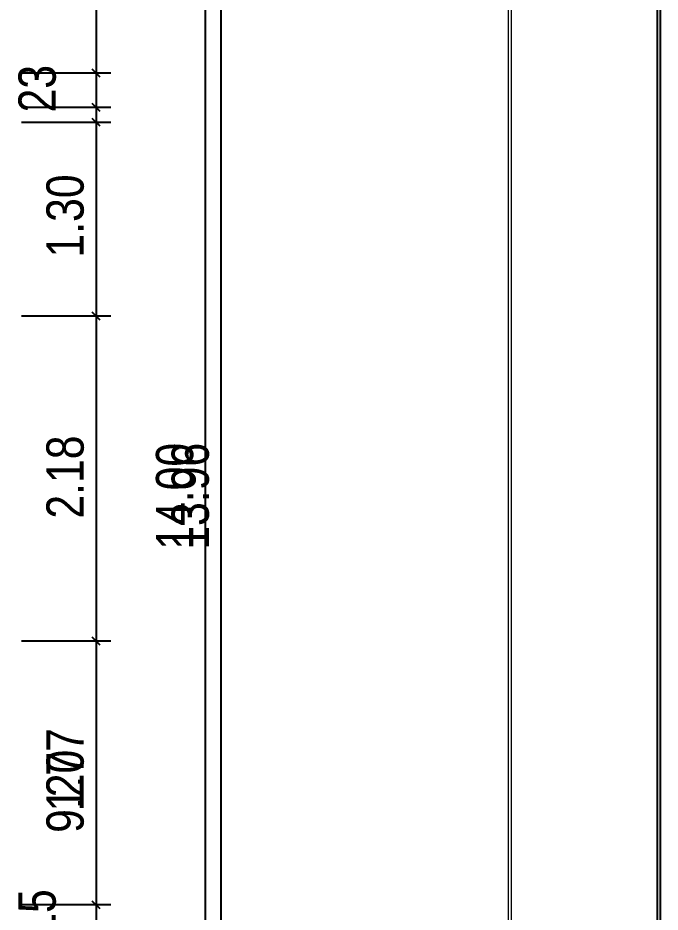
# Model space of a CAD drawing. Extents: x -996 to 41024, y -11542 to 18178.
# Drawn here: x 36715 to 41024, y 1332 to 7331 of the extents above; entities that cross this region are included whole.
import ezdxf

# ---------------------------------------------------------------- set-up
doc = ezdxf.new("R2010")
doc.units = 0
doc.header["$LTSCALE"] = 50
doc.layers.get('0').update_dxf_attribs({"lineweight": 25})
for name, color, linetype, lineweight in [('2D-NovaObj-X_Planrahmen', 7, 'Continuous', 25), ('2D-NovaObj-X_Plk Linien', 7, 'Continuous', 13), ('3D-NovaObj-X_Planrahmen', 7, 'Continuous', 25), ('3D-NovaObj-X_Plk Linien', 7, 'Continuous', 13), ('X_Planrahmen', 7, 'Continuous', 25), ('X_Plk Linien', 7, 'Continuous', 13), ('XREF-41001-A-G-EG$0$2D-NovaObj-X_Planrahmen', 7, 'Continuous', 25), ('XREF-41001-A-G-EG$0$2D-NovaObj-X_Plk Linien', 7, 'Continuous', 13), ('XREF-41001-A-G-EG$0$3D-NovaObj-X_Planrahmen', 7, 'Continuous', 25), ('XREF-41001-A-G-EG$0$3D-NovaObj-X_Plk Linien', 7, 'Continuous', 13), ('XREF-41001-A-G-EG$0$X_Planrahmen', 7, 'Continuous', 25), ('XREF-41001-A-G-EG$0$X_Plk Linien', 7, 'Continuous', 13)]:
    doc.layers.add(name, color=color, linetype=linetype, lineweight=lineweight)
doc.layers.add('X_Mass', color=7, linetype='Continuous', lineweight=25, true_color=0x0080ff)
doc.layers.add('XREF-41001-A-G-EG$0$X_Mass', color=7, linetype='Continuous', lineweight=25, true_color=0x0080ff)
doc.styles.get("Standard").update_dxf_attribs({"font": 'ARIALN.TTF'})
doc.styles.add('XREF-41001-A-G-EG$0$Standard', font='ARIALN.TTF')

# ---------------------------------------------------------------- blocks, each defined once
blk = doc.blocks.new('XREF-41001-A-G-EG$0$Polygon_A0AA6KVVLL', base_point=(-995.7, -11542.4))
at = {"layer": 'XREF-41001-A-G-EG$0$2D-NovaObj-X_Planrahmen', "color": 6, "ltscale": 0.25, "true_color": 0xff00ff}
blk.add_line((41004.3, 18157.6), (41004.3, -11542.4), dxfattribs=at)
at = {"layer": 'XREF-41001-A-G-EG$0$3D-NovaObj-X_Planrahmen', "color": 6, "ltscale": 0.25, "true_color": 0xff00ff}
blk.add_line((41004.3, 18157.6), (41004.3, -11542.4), dxfattribs=at)
blk = doc.blocks.new('XREF-41001-A-G-EG$0$Polygon_A0AA6KVWLL', base_point=(4.3, -8342.4))
at = {"layer": 'XREF-41001-A-G-EG$0$2D-NovaObj-X_Plk Linien', "color": 6, "ltscale": 0.13, "true_color": 0xff00ff}
blk.add_line((40004.3, 17157.6), (40004.3, -8342.4), dxfattribs=at)
at = {"layer": 'XREF-41001-A-G-EG$0$3D-NovaObj-X_Plk Linien', "color": 6, "ltscale": 0.13, "true_color": 0xff00ff}
blk.add_line((40004.3, 17157.6), (40004.3, -8342.4), dxfattribs=at)
blk = doc.blocks.new('XREF-41001-A-G-EG$0$Maß_A0AA6KW0LL', base_point=(36719.2, -2926.6))
at = {"color": 6, "ltscale": 0.25, "true_color": 0xff00ff}
for p, q in [((37240, 11099.9), (37240, -2900.1)), ((37340, 6629.9), (36740, 6629.9)), ((37266.5, 6603.4), (37213.5, 6656.4)), ((37266.5, 5303.4), (37213.5, 5356.4)), ((37340, 5329.9), (36740, 5329.9)), ((37340, 3149.9), (36740, 3149.9)), ((37266.5, 3123.4), (37213.5, 3176.4)), ((37340, 1379.9), (36740, 1379.9)), ((37266.5, 1353.4), (37213.5, 1406.4))]:
    blk.add_line(p, q, dxfattribs=at)
at = {"color": 6, "ltscale": 0.25, "true_color": 0xff00ff, "char_height": 250, "attachment_point": 1, "rotation": 90, "style": 'XREF-41001-A-G-EG$0$Standard'}
for s, insert in [('{\\fArial Narrow;1.30}', (36906.7, 5723.2)), ('{\\fArial Narrow;2.18}', (36906.7, 3971.7)), ('{\\fArial Narrow;1.77}', (36906.7, 2008.2)), ('{\\fArial Narrow;15}', (36719.2, 1166.9))]:
    blk.add_mtext(s, dxfattribs=dict(at, insert=insert))
blk = doc.blocks.new('XREF-41001-A-G-EG$0$Maß_A0AA6KW1LL', base_point=(37475, -2926.6))
at = {"color": 6, "ltscale": 0.25, "true_color": 0xff00ff}
blk.add_line((37975, -2900.1), (37975, 11099.9), dxfattribs=at)
at = {"color": 6, "ltscale": 0.25, "true_color": 0xff00ff, "insert": (37641.7, 3763.5), "char_height": 250, "attachment_point": 1, "rotation": 90, "style": 'XREF-41001-A-G-EG$0$Standard'}
blk.add_mtext('{\\fArial Narrow;14.00}', dxfattribs=at)
blk = doc.blocks.new('XREF-41001-A-G-EG')
at = {"layer": 'XREF-41001-A-G-EG$0$X_Mass', "color": 6, "ltscale": 0.25, "true_color": 0xff00ff}
for name, p in [('XREF-41001-A-G-EG$0$Maß_A0AA6KW0LL', (36719.2, -2926.6)), ('XREF-41001-A-G-EG$0$Maß_A0AA6KW1LL', (37475, -2926.6))]:
    blk.add_blockref(name, p, dxfattribs=at)
at = {"layer": 'XREF-41001-A-G-EG$0$X_Planrahmen', "color": 6, "ltscale": 0.25, "true_color": 0xff00ff}
blk.add_blockref('XREF-41001-A-G-EG$0$Polygon_A0AA6KVVLL', (-995.7, -11542.4), dxfattribs=at)
at = {"layer": 'XREF-41001-A-G-EG$0$X_Plk Linien', "color": 6, "ltscale": 0.13, "true_color": 0xff00ff}
blk.add_blockref('XREF-41001-A-G-EG$0$Polygon_A0AA6KVWLL', (4.3, -8342.4), dxfattribs=at)
blk = doc.blocks.new('Polygon_A0AA6KWSLL', base_point=(-975.7, -11522.4))
at = {"layer": '2D-NovaObj-X_Planrahmen', "ltscale": 0.25}
blk.add_line((41024.3, 18177.6), (41024.3, -11522.4), dxfattribs=at)
at = {"layer": '3D-NovaObj-X_Planrahmen', "ltscale": 0.25}
blk.add_line((41024.3, 18177.6), (41024.3, -11522.4), dxfattribs=at)
blk = doc.blocks.new('Polygon_A0AA6KWTLL', base_point=(24.3, -8322.4))
at = {"layer": '2D-NovaObj-X_Plk Linien', "ltscale": 0.13}
blk.add_line((40024.3, 17177.6), (40024.3, -8322.4), dxfattribs=at)
at = {"layer": '3D-NovaObj-X_Plk Linien', "ltscale": 0.13}
blk.add_line((40024.3, 17177.6), (40024.3, -8322.4), dxfattribs=at)
blk = doc.blocks.new('Maß_A0AA6KWWLL', base_point=(36719.2, -2986.2))
at = {"ltscale": 0.25}
for p, q in [((37240, 11186), (37240, -2986.2)), ((37340, 6959.9), (36740, 6959.9)), ((37266.5, 6933.4), (37213.5, 6986.4)), ((37340, 6729.9), (36740, 6729.9)), ((37266.5, 6703.4), (37213.5, 6756.4))]:
    blk.add_line(p, q, dxfattribs=at)
at = {"ltscale": 0.25, "char_height": 250, "attachment_point": 1, "rotation": 90}
for s, insert in [('{\\fArial Narrow;23}', (36719.2, 6696.4)), ('{\\fArial Narrow;9.20}', (36906.7, 1863.7))]:
    blk.add_mtext(s, dxfattribs=dict(at, insert=insert))
blk = doc.blocks.new('Maß_A0AA6KWXLL', base_point=(37580, -2906.6))
at = {"ltscale": 0.25}
blk.add_line((38080, -2880.1), (38080, 11079.9), dxfattribs=at)
at = {"ltscale": 0.25, "insert": (37746.7, 3763.5), "char_height": 250, "attachment_point": 1, "rotation": 90}
blk.add_mtext('{\\fArial Narrow;13.96}', dxfattribs=at)

msp = doc.modelspace()

# ---------------------------------------------------------------- block references
at = {"color": 6, "lineweight": 25, "ltscale": 0.25, "true_color": 0xff00ff}
msp.add_blockref('XREF-41001-A-G-EG', (0, 0, 3510), dxfattribs=at)
at = {"layer": 'X_Mass', "ltscale": 0.25}
for name, p in [('Maß_A0AA6KWWLL', (36719.2, -2986.2)), ('Maß_A0AA6KWXLL', (37580, -2906.6))]:
    msp.add_blockref(name, p, dxfattribs=at)
at = {"layer": 'X_Planrahmen', "ltscale": 0.25}
msp.add_blockref('Polygon_A0AA6KWSLL', (-975.7, -11522.4), dxfattribs=at)
at = {"layer": 'X_Plk Linien', "ltscale": 0.13}
msp.add_blockref('Polygon_A0AA6KWTLL', (24.3, -8322.4), dxfattribs=at)

doc.saveas('drawing.dxf')
